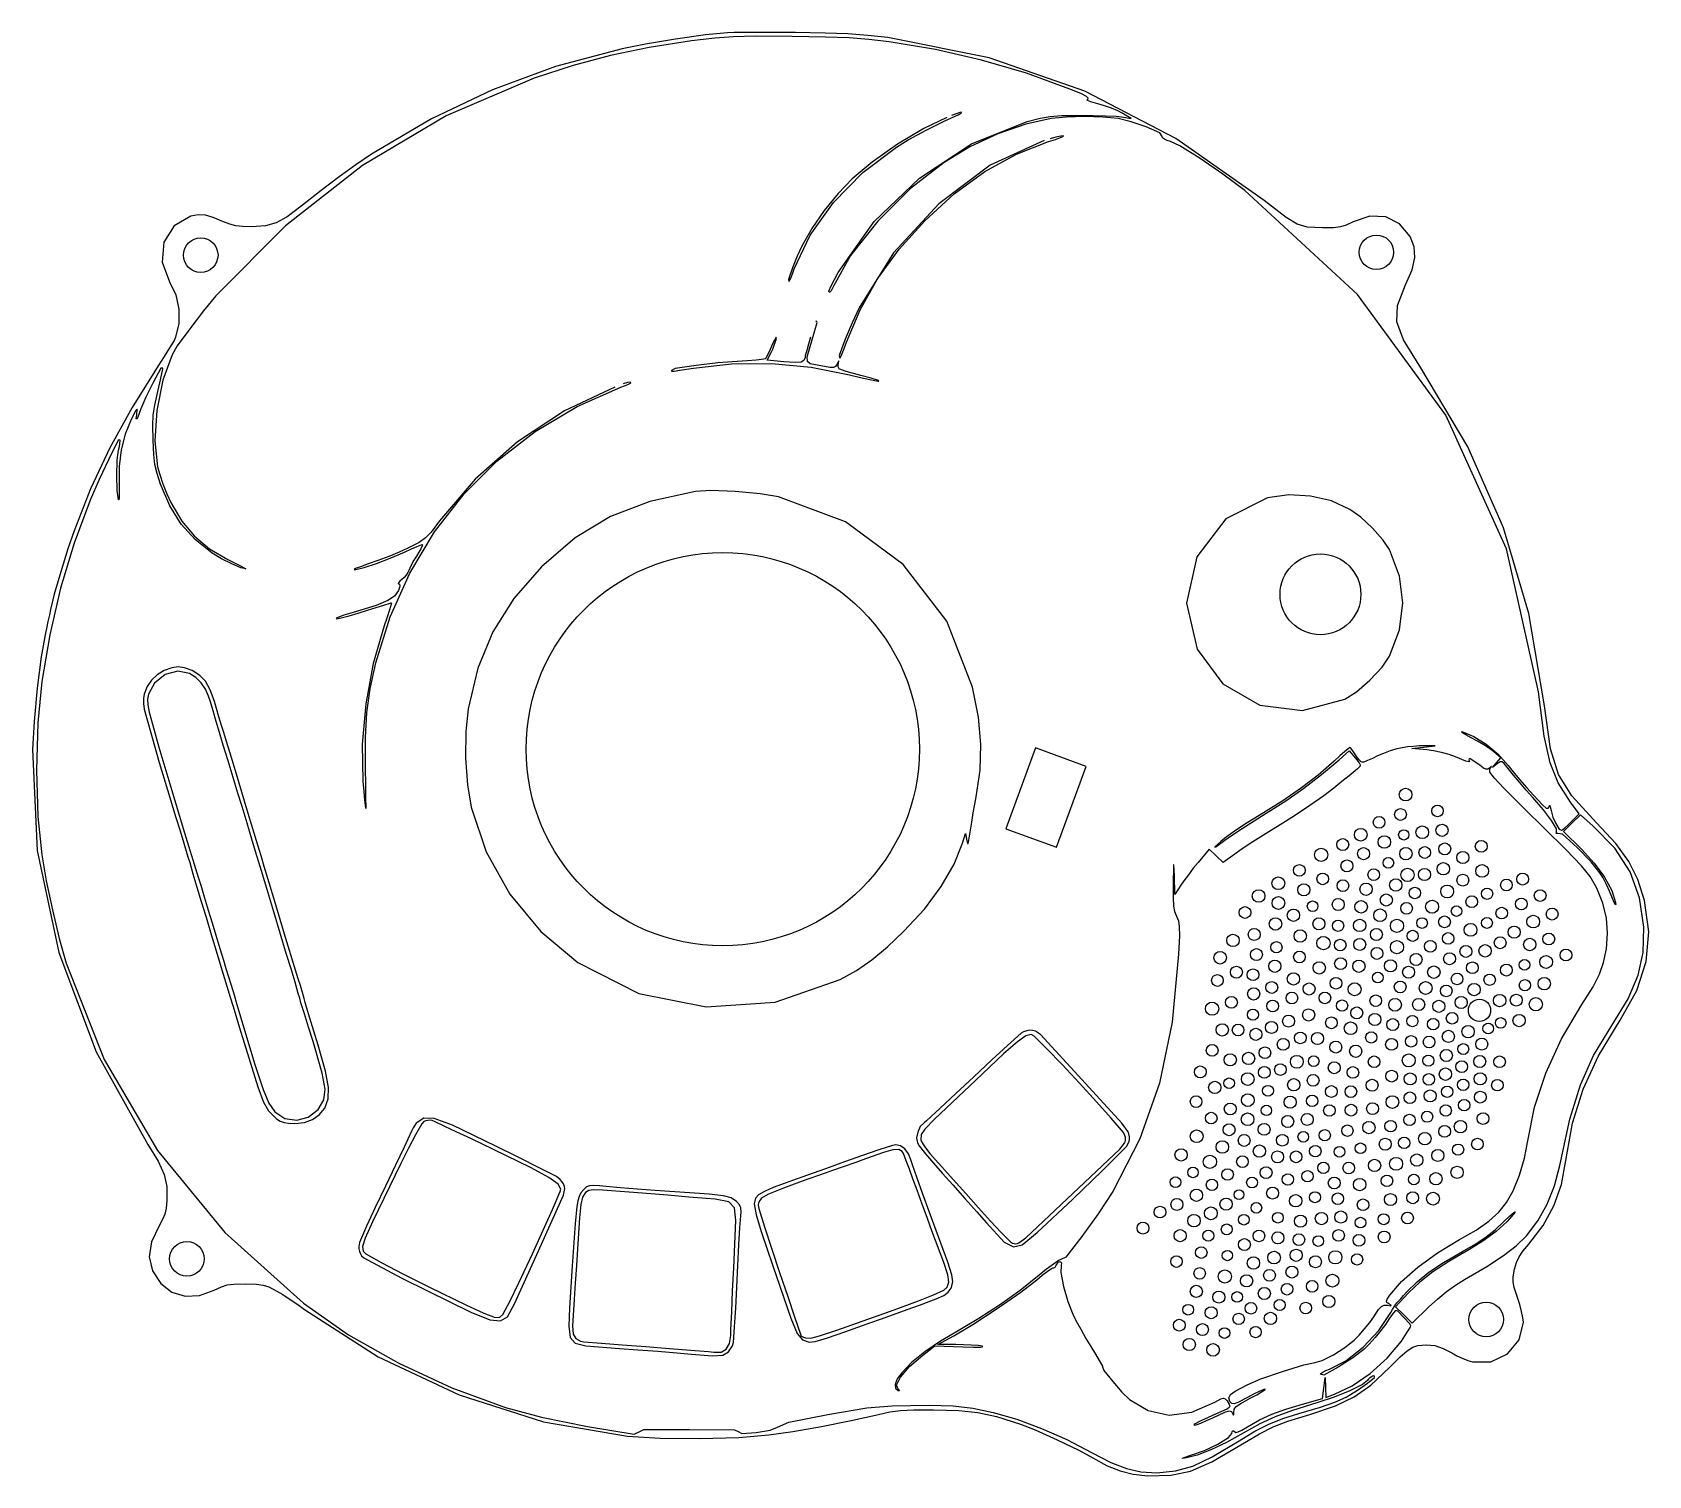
# Model space of a CAD drawing. Header units: metres. Extents: x -64 to 86, y -67 to 67.
import ezdxf

# ---------------------------------------------------------------- set-up
doc = ezdxf.new("R2010")
doc.units = ezdxf.units.M
for name, color, linetype in [('ACCENTS', 4, 'Continuous'), ('CUTOUTS', 3, 'Continuous'), ('SCREWS', 6, 'Continuous'), ('SHELL', 1, 'Continuous'), ('SPEAKER_GRILL', 2, 'Continuous')]:
    doc.layers.add(name, color=color, linetype=linetype)

msp = doc.modelspace()

# ---------------------------------------------------------------- linework, layer by layer
at = {"layer": 'ACCENTS'}
for points in [[(13.57, 65.88), (11.73, 66.02), (9.53, 66.1), (6.45, 66.16), (3.01, 66.18), (1, 66.13), (-0.72, 66), (-2.91, 65.74), (-6.84, 65.13), (-10.42, 64.38), (-13.89, 63.46), (-17.51, 62.28), (-25.68, 58.79), (-33.42, 54.19), (-40.59, 48.58), (-47.03, 42.08), (-48.19, 40.69), (-49.47, 39.02), (-50.62, 37.44), (-51.1, 36.61), (-51.97, 34.25), (-52.52, 31.44), (-52.7, 28.61), (-52.44, 26.2), (-52.25, 25.5), (-51.95, 24.62), (-51.59, 23.7), (-51.21, 22.89), (-50.2, 21.17), (-49.03, 19.77), (-47.63, 18.6), (-45.92, 17.61), (-45.24, 17.27), (-44.7, 16.99), (-44.25, 16.75), (-44.26, 16.73), (-44.72, 16.82), (-45.57, 17.19), (-46.51, 17.67), (-47.39, 18.21), (-48.96, 19.45), (-50.26, 20.89), (-51.32, 22.59), (-52.18, 24.6), (-52.5, 25.6), (-52.69, 26.42), (-52.8, 27.35), (-52.87, 28.68), (-52.9, 30.08), (-52.85, 31.02), (-52.71, 31.93), (-52.43, 33.19), (-52.23, 34.01), (-52.07, 34.71), (-51.95, 35.31), (-51.97, 35.38), (-52.14, 35.36), (-52.87, 34.04), (-53.54, 32.69), (-54, 31.6), (-54.27, 30.83), (-54.37, 30.64), (-54.42, 30.65), (-54.38, 31.03), (-54.33, 31.54), (-54.38, 31.57), (-54.47, 31.45), (-54.89, 30.61), (-55.45, 29.25), (-55.82, 27.8), (-56.01, 26.23), (-56.02, 24.52), (-56, 23.8), (-56, 23.3), (-56.03, 23.14), (-56.07, 23.14), (-56.2, 24.02), (-56.23, 25.42), (-56.19, 26.83), (-56.06, 27.75), (-55.99, 28.09), (-55.94, 28.39), (-55.92, 28.64), (-55.95, 28.71), (-56.1, 28.69), (-56.98, 26.92), (-57.88, 25.02), (-58.69, 23.13), (-60.19, 19.13), (-61.45, 14.94), (-62.46, 10.63), (-63.19, 6.28), (-63.56, 2.46), (-63.68, -1.94), (-63.56, -6.26), (-63.2, -9.8), (-62.78, -12.21), (-62.21, -14.91), (-61.57, -17.57), (-60.93, -19.87), (-57.41, -28.82), (-52.45, -37.24), (-46.21, -44.87), (-38.91, -51.44), (-34.72, -54.35), (-30.07, -57), (-25.15, -59.29), (-20.17, -61.11), (-16.83, -62.01), (-12.56, -62.86), (-8.23, -63.59), (-7.64, -63.32), (-7.31, -63.14), (-3.1, -63.14), (1.1, -63.17), (1.43, -63.35), (1.78, -63.53), (3.11, -63.42), (4.41, -63.21), (5.07, -62.93), (6.12, -62.48), (9.75, -61.76), (13.36, -61.15), (15.72, -60.95), (19.15, -60.89), (21.39, -60.96), (23.2, -61.17), (25.09, -61.56), (27.29, -62.2), (29.59, -63.06), (31.93, -64.09), (34.21, -65.28), (36.03, -66.21), (37.46, -66.78), (38.8, -67.07), (40.28, -67.16), (42.03, -67), (43.63, -66.56), (45.43, -65.7), (47.91, -64.2), (49.39, -63.31), (50.69, -62.65), (51.99, -62.13), (53.46, -61.67), (55.47, -61.09), (56.79, -60.63), (57.84, -60.14), (58.91, -59.5), (59.82, -58.86), (60.48, -58.32), (60.49, -58.21), (60.36, -58.18), (60.18, -58.28), (60.02, -58.4), (59.89, -58.51), (59.82, -58.59), (59.38, -58.99), (58.19, -59.57), (56.73, -60.16), (55.14, -60.68), (52.89, -61.38), (51.26, -61.97), (49.83, -62.63), (48.29, -63.49), (46.74, -64.36), (45.29, -65.05), (44.02, -65.55), (43.04, -65.79), (42.68, -65.84), (42.67, -65.81), (42.83, -65.74), (43.43, -65.55), (44.71, -65.09), (45.94, -64.51), (46.94, -63.91), (47.23, -63.51), (47.29, -63.34), (47.35, -63.27), (47.41, -63.27), (47.48, -63.35), (47.61, -63.42), (47.84, -63.37), (48.18, -63.21), (48.69, -62.91), (49.8, -62.27), (50.95, -61.73), (52.25, -61.25), (53.79, -60.79), (55.66, -60.28), (55.78, -59.3), (55.9, -58.31), (55.93, -59.24), (55.96, -60.17), (56.77, -59.88), (58.42, -59.11), (60.09, -57.96), (61.66, -56.54), (62.98, -54.95), (63.31, -54.47), (63.59, -54.03), (63.82, -53.66), (63.85, -53.54), (63.77, -53.34), (63.21, -52.75), (62.64, -52.18), (62.45, -52.1), (62.39, -52.13), (62.12, -52.48), (61.82, -52.9), (61.49, -53.39), (61.08, -53.96), (60.55, -54.61), (59.99, -55.23), (59.49, -55.72), (58.48, -56.51), (57.12, -57.36), (55.77, -58.11), (55.48, -58.03), (55.49, -57.96), (55.69, -57.83), (55.96, -57.69), (56.31, -57.56), (57.82, -56.78), (59.42, -55.51), (60.88, -53.95), (61.99, -52.3), (62.15, -52.02), (62.31, -51.75), (62.47, -51.52), (62.57, -51.4), (62.68, -51.27), (62.92, -51.01), (63.19, -50.7), (63.49, -50.38), (64.43, -49.44), (65.53, -48.56), (66.9, -47.65), (68.65, -46.62), (69.88, -45.91), (70.84, -45.27), (71.67, -44.62), (72.49, -43.85), (73.03, -43.33), (73.4, -43.01), (73.51, -42.95), (73.54, -42.99), (72.81, -43.84), (71.77, -44.77), (70.55, -45.67), (69.25, -46.46), (67.37, -47.55), (65.89, -48.52), (64.68, -49.47), (63.63, -50.48), (62.44, -51.75), (63.2, -52.51), (63.97, -53.27), (65.54, -51.75), (66.32, -51.04), (67.15, -50.37), (68, -49.76), (68.84, -49.24), (70.92, -48.02), (72.45, -47.01), (73.62, -46.1), (74.59, -45.16), (75.65, -43.79), (76.52, -42.24), (77.2, -40.52), (77.67, -38.65), (78.61, -34.35), (79.59, -31.15), (80.82, -28.43), (82.51, -25.64), (84.02, -23.16), (84.96, -20.99), (85.42, -18.86), (85.49, -16.51), (85.09, -13.8), (84.2, -11.38), (82.78, -9.19), (80.79, -7.14), (79.59, -6.09), (78.81, -6.87), (78.02, -7.65), (79.7, -9.29), (80.88, -10.57), (81.84, -11.87), (82.51, -13.11), (82.86, -14.23), (82.88, -14.43), (82.84, -14.45), (82.73, -14.24), (82.52, -13.71), (82.29, -13.17), (82, -12.55), (81.69, -11.95), (81.41, -11.48), (80.6, -10.45), (79.3, -9.14), (77.93, -7.89), (77.5, -7.82), (77.41, -7.84), (77.35, -7.83), (77.33, -7.79), (77.36, -7.72), (77.37, -7.38), (76.9, -6.61), (76.17, -5.63), (75.15, -4.45), (74.56, -3.79), (73.94, -3.07), (73.39, -2.41), (73.01, -1.94), (72.53, -1.33), (72.33, -1.16), (72.14, -1.16), (71.87, -1.35), (71.44, -1.71), (71.82, -1.26), (72.2, -0.81), (71.53, -0.22), (71.17, 0.05), (70.64, 0.4), (70.05, 0.75), (69.47, 1.06), (68.97, 1.33), (68.64, 1.52), (68.56, 1.6), (68.58, 1.63), (69.7, 1.19), (70.86, 0.47), (71.96, -0.46), (72.9, -1.53), (73.35, -2.09), (73.96, -2.83), (74.62, -3.59), (75.24, -4.27), (76.06, -5.16), (76.42, -5.48), (76.59, -5.49), (76.69, -5.35), (76.71, -5.22), (76.75, -5.22), (76.8, -5.36), (76.87, -5.69), (77.04, -6.3), (77.31, -6.91), (77.61, -7.41), (77.83, -7.53), (77.92, -7.5), (78.15, -7.3), (78.42, -7.05), (78.72, -6.76), (79.47, -5.99), (78.67, -4.93), (77.53, -3.12), (76.78, -1.28), (76.24, 1.2), (75.69, 5.33), (72.74, 18.59), (67.1, 31), (58.92, 42.2), (48.46, 51.87), (46.41, 53.38), (44.3, 54.82), (42.43, 56.01), (41.55, 56.4), (41.25, 56.51), (41, 56.64), (40.82, 56.76), (40.77, 56.87), (40.56, 57.21), (39.3, 57.76), (37.91, 58.25), (36.69, 58.53), (35.26, 58.68), (33.59, 58.73), (31.91, 58.68), (30.48, 58.54), (28.13, 58.02), (25.54, 57.11), (22.93, 55.9), (20.54, 54.47), (17.43, 52.06), (14.4, 49.02), (11.86, 45.83), (10.28, 42.98), (10.16, 42.73), (10.05, 42.54), (9.94, 42.43), (9.88, 42.43), (9.86, 42.53), (10.07, 43.01), (10.36, 43.59), (10.72, 44.24), (14.05, 48.97), (18.25, 53.02), (23.07, 56.18), (28.25, 58.26), (29.45, 58.57), (30.38, 58.73), (31.45, 58.81), (33.18, 58.83), (34.38, 58.82), (35.53, 58.79), (36.51, 58.75), (37.02, 58.69), (37.91, 58.54), (37.08, 59.04), (36.66, 59.26), (36.07, 59.5), (35.42, 59.73), (34.81, 59.91), (34.17, 60.08), (33.84, 60.21), (33.8, 60.28), (33.87, 60.35), (33.92, 60.44), (33.77, 60.59), (33.24, 60.85), (32.2, 61.28), (28.18, 62.74), (24.02, 63.96), (19.76, 64.94), (15.43, 65.66)], [(-2.52, 23.91), (-6.78, 23), (-10.43, 21.6), (-13.7, 19.62), (-16.83, 16.93), (-19.39, 13.99), (-21.34, 10.89), (-22.73, 7.51), (-23.63, 3.74), (-23.85, 1.64), (-23.87, -0.83), (-23.7, -3.3), (-23.35, -5.37), (-21.96, -9.53), (-19.77, -13.45), (-16.89, -16.93), (-13.45, -19.81), (-7.79, -22.67), (-1.54, -23.93), (4.85, -23.49), (10.89, -21.38), (12.4, -20.53), (13.84, -19.54), (15.28, -18.35), (16.82, -16.9), (18.71, -14.84), (20.28, -12.74), (21.48, -10.67), (22.26, -8.71), (22.53, -7.82), (22.64, -8.51), (22.7, -8.76), (22.77, -8.76), (22.85, -8.45), (22.99, -7.53), (23.11, -6.78), (23.25, -5.92), (23.4, -5.09), (23.53, -4.42), (23.88, -1.96), (23.95, 0.45), (23.72, 2.96), (23.19, 5.75), (20.8, 11.88), (16.75, 17.15), (11.4, 21.11), (5.17, 23.44), (3.47, 23.71), (1.16, 23.91), (-1.11, 24)], [(50.56, 23.32), (46.7, 21.37), (44.01, 17.87), (43.05, 13.55), (44.02, 9.28), (46.42, 6.08), (49.83, 4.08), (53.79, 3.58), (57.73, 4.64), (58.8, 5.31), (60.05, 6.41), (61.19, 7.62), (61.87, 8.64), (62.8, 11.09), (63.11, 13.58), (62.79, 16.07), (61.87, 18.53), (61.27, 19.44), (60.31, 20.52), (59.22, 21.53), (58.21, 22.25), (56.5, 23.04), (54.55, 23.5), (52.52, 23.6)], [(-51.84, 7.29), (-52.49, 6.91), (-53.02, 6.42), (-53.42, 5.82), (-53.69, 5.12), (-53.77, 4.69), (-53.77, 4.25), (-53.68, 3.71), (-53.49, 2.93), (-52.96, 1.08), (-52.29, -1.23), (-51.53, -3.77), (-50.74, -6.34), (-50.36, -7.57), (-50.01, -8.71), (-49.72, -9.67), (-49.6, -10.09), (-49.47, -10.53), (-49.17, -11.56), (-48.8, -12.8), (-48.39, -14.13), (-47.95, -15.59), (-47.47, -17.2), (-47.01, -18.71), (-46.67, -19.85), (-46.36, -20.88), (-46.03, -21.99), (-45.71, -23.03), (-45.47, -23.8), (-45.25, -24.51), (-44.99, -25.35), (-44.74, -26.18), (-44.53, -26.86), (-43.15, -31.33), (-42.63, -32.77), (-42.14, -33.58), (-41.4, -34.3), (-41.06, -34.52), (-40.71, -34.65), (-40.29, -34.72), (-39.72, -34.74), (-38.82, -34.66), (-38.06, -34.39), (-37.44, -33.95), (-36.93, -33.32), (-36.62, -32.45), (-36.59, -31.39), (-36.87, -29.89), (-37.55, -27.49), (-37.95, -26.18), (-38.32, -24.96), (-38.62, -23.94), (-38.75, -23.5), (-38.85, -23.14), (-39.01, -22.58), (-39.2, -21.95), (-39.39, -21.33), (-39.65, -20.51), (-40.08, -19.1), (-40.57, -17.47), (-41.07, -15.81), (-41.57, -14.13), (-42.09, -12.41), (-42.55, -10.88), (-42.85, -9.89), (-43.15, -8.91), (-43.61, -7.38), (-44.12, -5.66), (-44.63, -3.98), (-45.13, -2.32), (-45.62, -0.69), (-46.05, 0.72), (-46.3, 1.55), (-46.51, 2.21), (-46.75, 3), (-46.98, 3.78), (-47.17, 4.42), (-47.56, 5.52), (-47.99, 6.3), (-48.53, 6.85), (-49.25, 7.29), (-49.95, 7.55), (-50.54, 7.63), (-51.14, 7.55)], [(63.06, 0.14), (62.56, 0.03), (61.94, -0.16), (61.31, -0.39), (60.77, -0.63), (60.29, -0.85), (59.85, -1.04), (59.48, -1.19), (59.35, -1.22), (59.25, -1.18), (59.08, -1.01), (58.9, -0.79), (58.72, -0.53), (58.55, -0.26), (58.39, -0.04), (58.26, 0.14), (58.21, 0.16), (58.16, 0.14), (57.74, -0.21), (57.27, -0.63), (56.73, -1.12), (55.25, -2.4), (53.72, -3.58), (51.97, -4.79), (49.77, -6.16), (48.67, -6.85), (47.6, -7.55), (46.71, -8.18), (46.22, -8.57), (45.67, -9.08), (45.68, -9.1), (45.77, -9.05), (46.59, -8.45), (47.22, -8.01), (48.21, -7.36), (49.33, -6.64), (50.44, -5.95), (52.25, -4.79), (53.94, -3.61), (55.56, -2.36), (57.2, -0.98), (58.14, -0.16), (58.71, -0.83), (59.06, -1.27), (59.15, -1.46), (59.12, -1.61), (58.92, -1.81), (58.69, -2), (58.13, -2.46), (57.45, -3.01), (56.72, -3.62), (55.79, -4.33), (54.49, -5.24), (53.06, -6.19), (51.72, -7.03), (50.43, -7.82), (49.18, -8.61), (48.11, -9.31), (47.51, -9.73), (46.45, -10.53), (45.8, -9.9), (45.15, -9.27), (44.11, -10.52), (43.67, -11.06), (43.21, -11.65), (42.8, -12.21), (42.52, -12.63), (41.97, -13.5), (41.91, -11.74), (41.86, -10.73), (41.84, -10.73), (41.82, -10.96), (41.8, -12.46), (41.79, -13.79), (41.83, -14.56), (41.93, -15.08), (42.1, -15.49), (42.28, -15.92), (42.37, -16.46), (42.38, -17.32), (42.31, -19.04), (41.71, -25.35), (40.52, -31), (38.7, -36.16), (36.19, -41.05), (34.85, -43.14), (33.32, -45.25), (31.85, -47.14), (31.37, -47.37), (31.21, -47.42), (30.68, -47.8), (30.06, -48.27), (29.37, -48.82), (27.59, -50.24), (25.69, -51.6), (23.76, -52.86), (21.84, -53.99), (20.2, -54.96), (18.75, -55.95), (17.53, -56.94), (16.61, -57.88), (16.19, -58.45), (15.99, -58.96), (16.03, -59.32), (16.27, -59.52), (16.36, -59.53), (16.39, -59.52), (16.39, -59.5), (16.32, -59.47), (16.13, -59.04), (16.49, -58.29), (17.34, -57.31), (18.57, -56.25), (19.68, -55.4), (22.29, -55.49), (23.27, -55.52), (23.92, -55.51), (24.11, -55.48), (24.11, -55.43), (23.69, -55.37), (23.06, -55.32), (22.34, -55.28), (21.64, -55.27), (19.96, -55.25), (21.44, -54.45), (23.2, -53.42), (25.48, -51.93), (27.67, -50.4), (29.14, -49.26), (29.64, -48.84), (30.11, -48.48), (30.5, -48.2), (30.64, -48.16), (30.74, -48.14), (30.84, -48.07), (30.92, -47.97), (30.98, -47.86), (31.13, -47.63), (31.31, -47.57), (31.43, -47.69), (31.41, -47.94), (31.37, -48.58), (31.63, -49.88), (32.02, -51.28), (32.48, -52.44), (32.78, -53.04), (33.22, -53.85), (33.7, -54.69), (34.16, -55.46), (34.58, -56.15), (34.93, -56.74), (35.23, -57.26), (35.25, -57.33), (35.36, -57.67), (36.19, -58.69), (37.05, -59.68), (37.75, -60.36), (39.48, -61.4), (41.44, -61.81), (43.53, -61.54), (45.68, -60.62), (46.23, -60.31), (46.46, -60.24), (46.63, -60.29), (46.81, -60.49), (47.01, -60.79), (47.07, -60.98), (47.01, -61.12), (46.84, -61.24), (45.39, -61.87), (44.38, -62.34), (43.72, -62.68), (43.74, -62.75), (43.92, -62.72), (44.37, -62.55), (44.9, -62.32), (45.48, -62.06), (46.58, -61.54), (46.99, -61.42), (47.2, -61.48), (47.35, -61.72), (47.39, -61.82), (47.41, -61.82), (47.43, -61.75), (47.42, -61.57), (47.47, -61.27), (47.66, -61.02), (48.07, -60.73), (48.96, -60.24), (49.55, -59.92), (50.01, -59.66), (50.35, -59.45), (50.34, -59.41), (50.21, -59.44), (49.78, -59.63), (49.27, -59.88), (48.71, -60.17), (47.8, -60.64), (47.45, -60.77), (47.24, -60.73), (47.07, -60.56), (46.98, -60.2), (47.11, -59.9), (47.54, -59.59), (48.66, -59), (49.94, -58.45), (51.94, -57.76), (53.94, -57.14), (54.99, -56.94), (55.64, -56.76), (56.68, -56.21), (57.74, -55.53), (58.6, -54.85), (59.06, -54.39), (59.57, -53.81), (60.06, -53.21), (60.42, -52.69), (60.87, -52.02), (61.14, -51.72), (61.38, -51.6), (61.68, -51.61), (61.97, -51.67), (62.02, -51.65), (62.02, -51.62), (61.82, -51.5), (61.63, -51.36), (61.59, -51.23), (61.65, -51.06), (61.91, -50.68), (63, -49.4), (64.5, -48.07), (66.32, -46.76), (68.38, -45.53), (69.91, -44.64), (71.09, -43.81), (72.01, -42.98), (72.74, -42.09), (73.36, -41), (73.94, -39.55), (74.41, -37.95), (74.71, -36.37), (75.34, -33.23), (76.38, -30.07), (77.85, -26.9), (79.74, -23.71), (80.77, -22.06), (81.38, -20.88), (81.75, -19.81), (82.01, -18.52), (82.11, -17.09), (82, -15.68), (81.67, -14.29), (81.11, -12.89), (80.49, -11.83), (79.69, -10.82), (78.24, -9.31), (74.35, -5.47), (72.48, -3.62), (71.61, -2.69), (71.18, -2.12), (71.19, -1.83), (71.32, -1.64), (71.33, -1.62), (71.31, -1.61), (71.16, -1.75), (70.99, -1.84), (70.82, -1.84), (70.6, -1.75), (70.28, -1.53), (69.7, -1.11), (69.37, -0.91), (69.27, -0.91), (69.25, -0.99), (69.29, -1.13), (69.23, -1.18), (68.96, -1.1), (67.99, -0.71), (67.41, -0.5), (66.7, -0.31), (65.97, -0.16), (65.35, -0.07), (63.95, 0.06), (65.03, 0.18), (66.12, 0.3), (65.13, 0.31), (64.67, 0.3), (64.11, 0.26), (63.55, 0.21)], [(27.91, -26.23), (27.69, -26.37), (26.42, -27.51), (24.96, -28.85), (23.3, -30.41), (21.63, -31.97), (20.18, -33.33), (18.92, -34.49), (18.68, -34.69), (18.33, -35.04), (18.09, -35.54), (17.99, -36.08), (18.06, -36.53), (18.23, -36.83), (18.82, -37.57), (19.56, -38.44), (20.39, -39.38), (21.35, -40.45), (22.47, -41.7), (23.57, -42.95), (24.47, -43.97), (26.12, -45.75), (26.97, -46.21), (27.8, -46.02), (29.19, -44.87), (32.49, -41.78), (35.21, -39.14), (37.47, -36.88), (37.73, -36.42), (37.76, -36.21), (37.74, -35.97), (37.69, -35.72), (37.61, -35.51), (37.04, -34.72), (33.33, -30.67), (29.49, -26.5), (29.02, -26.19), (28.75, -26.11), (28.49, -26.09), (28.22, -26.13)], [(-28.44, -34.73), (-28.6, -34.95), (-28.73, -35.16), (-28.83, -35.33), (-28.85, -35.4), (-28.87, -35.47), (-29.57, -36.95), (-30.37, -38.61), (-31.31, -40.56), (-32.26, -42.54), (-33.06, -44.29), (-33.7, -45.79), (-33.78, -46.16), (-33.76, -46.39), (-33.71, -46.64), (-33.63, -46.86), (-33.53, -47.03), (-33.3, -47.23), (-31.65, -48.11), (-29.72, -49.12), (-27.47, -50.25), (-23.38, -52.25), (-21.62, -52.96), (-20.63, -53.08), (-19.99, -52.7), (-19.32, -51.5), (-17.09, -46.58), (-14.78, -41.39), (-14.65, -40.79), (-14.68, -40.59), (-14.78, -40.35), (-14.92, -40.12), (-15.09, -39.93), (-15.44, -39.68), (-17.03, -38.85), (-18.91, -37.89), (-21.05, -36.84), (-25.09, -34.91), (-26.77, -34.28), (-27.74, -34.26)], [(11.29, -38.31), (9.54, -38.95), (7.88, -39.54), (6.48, -40.04), (5.79, -40.28), (4.69, -40.69), (3.89, -41.05), (3.32, -41.38), (3.03, -41.69), (2.92, -42.21), (3.11, -43.22), (3.6, -44.86), (4.64, -47.96), (6.33, -52.81), (6.91, -54.23), (7.39, -54.84), (8.03, -55.06), (8.58, -54.98), (9.71, -54.64), (11.33, -54.1), (13.75, -53.23), (14.65, -52.9), (15.85, -52.47), (17.11, -52.01), (18.26, -51.6), (19.81, -51.03), (20.51, -50.71), (20.92, -50.41), (21.19, -50.02), (21.34, -49.44), (21.26, -48.79), (20.88, -47.63), (19.17, -42.93), (18.58, -41.3), (18.05, -39.81), (17.61, -38.57), (17.47, -38.13), (17.23, -37.57), (16.89, -37.11), (16.49, -36.82), (16.07, -36.73), (15.76, -36.78), (14.48, -37.2), (12.98, -37.71)], [(-12.93, -40.9), (-13.16, -41.18), (-13.33, -41.52), (-13.45, -41.93), (-13.54, -42.45), (-13.69, -44.07), (-13.96, -47.97), (-14.21, -51.87), (-14.28, -53.57), (-14.16, -54.62), (-13.71, -55.14), (-12.7, -55.4), (-9.59, -55.64), (-7.89, -55.75), (-6.02, -55.89), (-4.25, -56.03), (-2.91, -56.15), (-0.95, -56.3), (0, -56.24), (0.55, -55.95), (0.91, -55.39), (0.99, -55.07), (1.09, -53.61), (1.2, -51.89), (1.3, -49.93), (1.4, -47.92), (1.5, -46.02), (1.59, -44.42), (1.65, -43.68), (1.7, -42.96), (1.67, -42.58), (1.54, -42.29), (1.28, -41.98), (0.78, -41.65), (0.08, -41.46), (-1.27, -41.32), (-6.27, -40.96), (-7.93, -40.83), (-9.49, -40.71), (-10.81, -40.6), (-11.43, -40.54), (-12.02, -40.49), (-12.36, -40.52), (-12.63, -40.64)]]:
    msp.add_lwpolyline(points, close=True, dxfattribs=at)
for points in [[(20.79, 58.65), (18.67, 57.63), (16.22, 56.16), (13.86, 54.5), (12, 52.94), (10.7, 51.59), (9.42, 50.01), (8.27, 48.34), (7.34, 46.7), (6.9, 45.77), (6.47, 44.67), (6.09, 43.6), (6.13, 43.42), (6.17, 43.43), (6.31, 43.73), (6.47, 44.12), (6.64, 44.59), (8.12, 47.71), (10.28, 50.75), (13, 53.53), (16.12, 55.89), (17.21, 56.55), (18.89, 57.45), (20.6, 58.33), (21.84, 58.9), (22.01, 58.98), (22.13, 59.05), (22.15, 59.09), (22.13, 59.12), (22.01, 59.1), (21.66, 58.98), (21.24, 58.83)], [(29.82, 56.5), (24.83, 54.2), (20.04, 50.61), (15.86, 46.09), (12.65, 40.98), (12, 39.59), (11.37, 38.05), (10.81, 36.55), (10.86, 36.32), (10.91, 36.32), (11.07, 36.72), (11.27, 37.2), (11.48, 37.78), (12.75, 40.78), (14.37, 43.65), (16.37, 46.4), (18.74, 49.05), (21.47, 51.54), (24.31, 53.61), (27.25, 55.24), (30.22, 56.4), (30.88, 56.61), (31.36, 56.78), (31.61, 56.9), (31.6, 56.95), (31.37, 56.92), (30.92, 56.82), (30.38, 56.67)], [(8.15, 38.24), (7.95, 37.6), (7.79, 37.02), (7.66, 36.54), (7.64, 36.36), (7.53, 36.09), (7.27, 35.94), (6.73, 35.9), (5.68, 35.97), (4.12, 36.11), (4.49, 36.82), (4.64, 37.14), (4.78, 37.5), (4.9, 37.85), (4.98, 38.13), (4.96, 38.21), (4.92, 38.21), (4.79, 37.97), (4.6, 37.56), (4.4, 37.1), (4.21, 36.7), (4.03, 36.36), (3.95, 36.25), (3.82, 36.19), (3.11, 36.12), (2.28, 36.05), (1.33, 35.99), (-0.45, 35.86), (-2.47, 35.63), (-4.4, 35.35), (-4.76, 35.16), (-4.74, 35.1), (-4.52, 35.1), (-3.99, 35.17), (-2.72, 35.38), (0.82, 35.77), (4.52, 35.79), (8.22, 35.46), (11.77, 34.76), (12.79, 34.51), (13.66, 34.31), (14.42, 34.15), (14.49, 34.16), (14.47, 34.22), (13.77, 34.44), (12.82, 34.7), (11.45, 35.06), (11.01, 35.2), (10.8, 35.32), (10.71, 35.48), (10.72, 35.72), (10.78, 36.02), (10.77, 36.04), (10.75, 36.03), (10.62, 35.75), (10.47, 35.53), (10.27, 35.43), (9.93, 35.44), (9.09, 35.57), (8.1, 35.77), (7.86, 36), (7.85, 36.42), (8.33, 38.12), (8.76, 39.6), (8.71, 39.73), (8.61, 39.7)], [(-10.01, 33.61), (-14.67, 31.42), (-19.06, 28.52), (-22.99, 25.06), (-26.28, 21.2), (-27.07, 20.14), (-27.59, 19.61), (-28.18, 19.2), (-29.22, 18.66), (-30.02, 18.3), (-31, 17.89), (-32.01, 17.5), (-32.89, 17.19), (-33.61, 16.94), (-34.08, 16.76), (-34.19, 16.69), (-34.17, 16.65), (-33.27, 16.86), (-32.14, 17.23), (-30.87, 17.72), (-29.54, 18.3), (-28.89, 18.59), (-28.35, 18.81), (-27.9, 18.99), (-27.86, 18.96), (-27.88, 18.88), (-28.03, 18.61), (-28.21, 18.29), (-28.43, 17.93), (-28.66, 17.54), (-28.87, 17.15), (-29.04, 16.8), (-29.13, 16.58), (-29.22, 16.39), (-29.38, 16.16), (-29.57, 15.93), (-29.78, 15.75), (-29.96, 15.6), (-30.07, 15.47), (-30.11, 15.39), (-30.08, 15.35), (-30, 15.31), (-29.98, 15.2), (-30.01, 15.01), (-30.1, 14.73), (-30.45, 14.21), (-31.07, 13.79), (-32.17, 13.35), (-34.29, 12.69), (-35.15, 12.43), (-35.72, 12.23), (-35.87, 12.15), (-35.85, 12.11), (-35.42, 12.2), (-34.68, 12.39), (-33.83, 12.64), (-32.97, 12.9), (-32.16, 13.16), (-31.46, 13.38), (-30.86, 13.56), (-30.77, 13.58), (-30.74, 13.54), (-30.92, 12.95), (-31.14, 12.26), (-31.42, 11.44), (-32.43, 7.96), (-33.13, 4.22), (-33.46, 0.48), (-33.39, -2.97), (-33.31, -3.92), (-33.23, -4.72), (-33.15, -5.43), (-33.12, -5.49), (-33.1, -5.48), (-33.11, -4.44), (-33.12, -3.24), (-33.15, -1.82), (-33.16, 1.09), (-33.03, 3.41), (-32.72, 5.59), (-32.19, 8.03), (-30.87, 12.28), (-29.05, 16.34), (-26.75, 20.17), (-24.01, 23.71), (-20.97, 26.74), (-17.41, 29.48), (-13.51, 31.81), (-9.47, 33.6), (-9.11, 33.74), (-8.81, 33.86), (-8.56, 33.98), (-8.54, 34.02), (-8.6, 34.08), (-8.83, 34.04), (-9.24, 33.9)]]:
    msp.add_lwpolyline(points, dxfattribs=at)
at = {"layer": 'CUTOUTS'}
for points in [[(-50.56, 7.25), (-51.74, 6.92), (-52.74, 6.14), (-53.3, 5.1), (-53.37, 4.64), (-53.35, 4.13), (-53.22, 3.43), (-52.93, 2.33), (-52.33, 0.2), (-51.31, -3.23), (-50.06, -7.35), (-48.67, -11.87), (-48.44, -12.62), (-48.11, -13.72), (-47.74, -14.94), (-47.39, -16.11), (-47.04, -17.27), (-46.68, -18.49), (-46.34, -19.59), (-46.11, -20.35), (-45.89, -21.04), (-45.62, -21.91), (-45.35, -22.81), (-45.11, -23.6), (-43.41, -29.27), (-42.66, -31.59), (-42.12, -32.87), (-41.57, -33.65), (-40.63, -34.27), (-39.54, -34.45), (-38.46, -34.16), (-37.54, -33.45), (-37.02, -32.56), (-36.89, -31.56), (-37.16, -30.07), (-38.02, -27.15), (-38.44, -25.82), (-38.82, -24.58), (-39.14, -23.54), (-39.26, -23.11), (-39.39, -22.67), (-39.69, -21.64), (-40.06, -20.4), (-40.47, -19.07), (-41.66, -15.1), (-42.32, -12.93), (-42.81, -11.29), (-43.35, -9.5), (-43.69, -8.34), (-44.14, -6.86), (-44.61, -5.33), (-45.02, -3.98), (-45.44, -2.63), (-45.9, -1.09), (-46.35, 0.38), (-46.7, 1.55), (-47, 2.56), (-47.29, 3.55), (-47.55, 4.41), (-47.71, 4.92), (-47.99, 5.56), (-48.4, 6.16), (-48.91, 6.66), (-49.5, 7.04)], [(29.02, 0.11), (26.28, -7.4), (30.98, -9.11), (33.72, -1.6)], [(31.5, -29.27), (30.09, -27.83), (28.89, -26.63), (28.62, -26.5), (28.13, -26.61), (27.34, -27.18), (26.07, -28.29), (23.48, -30.72), (19.65, -34.36), (18.76, -35.27), (18.42, -35.78), (18.38, -36.25), (18.5, -36.53), (18.82, -37), (19.23, -37.54), (19.7, -38.08), (20.34, -38.78), (21.38, -39.93), (22.56, -41.25), (23.74, -42.57), (24.86, -43.8), (25.84, -44.85), (26.7, -45.74), (26.89, -45.87), (27.03, -45.9), (27.19, -45.91), (27.35, -45.88), (27.47, -45.83), (28.14, -45.35), (32.48, -41.26), (36.86, -37.13), (37.29, -36.58), (37.34, -36.44), (37.37, -36.25), (37.37, -36.05), (37.33, -35.86), (37.18, -35.58), (36.05, -34.26), (34.7, -32.73), (33.12, -31)], [(-23.33, -36.18), (-25.13, -35.32), (-26.69, -34.59), (-26.98, -34.48), (-27.15, -34.45), (-27.36, -34.46), (-27.56, -34.5), (-27.73, -34.57), (-27.93, -34.78), (-28.51, -35.8), (-29.16, -37.04), (-29.87, -38.46), (-32.49, -43.89), (-33.17, -45.38), (-33.43, -46.15), (-33.38, -46.6), (-33.12, -46.86), (-31.63, -47.68), (-29.7, -48.69), (-27.14, -49.97), (-23.84, -51.58), (-22.16, -52.35), (-21.12, -52.76), (-20.7, -52.74), (-20.4, -52.47), (-19.76, -51.27), (-18.91, -49.53), (-17.66, -46.85), (-16.65, -44.64), (-15.81, -42.74), (-15.09, -41.07), (-15.04, -40.84), (-15.27, -40.37), (-16.15, -39.76), (-17.78, -38.87), (-21.26, -37.17)], [(16.33, -37.17), (15.8, -37.19), (14.92, -37.43), (13.26, -38.02), (12.25, -38.39), (11.18, -38.77), (10.2, -39.12), (9.51, -39.37), (7.38, -40.11), (5.63, -40.76), (4.26, -41.3), (3.74, -41.57), (3.57, -41.71), (3.43, -41.9), (3.33, -42.11), (3.3, -42.31), (3.35, -42.65), (3.88, -44.34), (4.52, -46.32), (5.27, -48.57), (6.03, -50.8), (6.66, -52.68), (7.24, -54.38), (7.24, -54.42), (7.26, -54.45), (7.37, -54.51), (7.51, -54.58), (7.68, -54.64), (8.16, -54.68), (8.99, -54.47), (10.58, -53.94), (15.91, -52.04), (18.16, -51.22), (19.57, -50.65), (20.51, -50.23), (20.83, -49.94), (20.97, -49.47), (20.88, -48.81), (20.51, -47.65), (19.41, -44.7), (18.99, -43.56), (18.5, -42.23), (18.03, -40.93), (17.65, -39.87), (17.34, -38.99), (17.03, -38.2), (16.77, -37.54), (16.66, -37.36)], [(-11.14, -40.93), (-12, -40.89), (-12.42, -40.96), (-12.75, -41.16), (-13, -41.57), (-13.16, -42.27), (-13.28, -43.5), (-13.47, -46.38), (-13.57, -47.93), (-13.68, -49.56), (-13.78, -51.05), (-13.86, -52.09), (-13.95, -53.54), (-13.88, -54.3), (-13.64, -54.72), (-13.21, -54.95), (-12.89, -55), (-11.25, -55.13), (-9.34, -55.29), (-7.15, -55.46), (-4.95, -55.62), (-2.97, -55.78), (-1.31, -55.92), (-0.82, -55.98), (-0.16, -55.96), (0.33, -55.69), (0.63, -55.17), (0.74, -54.42), (0.75, -53.86), (0.83, -52.23), (0.92, -50.29), (1.02, -48.16), (1.22, -43.76), (1.09, -42.58), (0.57, -42.02), (-0.69, -41.76), (-1.53, -41.7), (-3.16, -41.57), (-5.08, -41.41), (-7.08, -41.25)]]:
    msp.add_lwpolyline(points, close=True, dxfattribs=at)
for centre, radius in [((0, 0), 18.25), ((55.47, 14.37), 3.75)]:
    msp.add_circle(centre, radius, dxfattribs=at)
at = {"layer": 'SCREWS'}
for centre in [(-48.44, 45.86), (60.66, 46.13), (-49.73, -47.31), (70.85, -52.94)]:
    msp.add_circle(centre, 1.6, dxfattribs=at)
at = {"layer": 'SHELL'}
msp.add_lwpolyline([(0.44, 66.51), (-1.6, 66.3), (-4.38, 65.9), (-7.17, 65.45), (-9.32, 65.02), (-15.52, 63.36), (-21.38, 61.21), (-27.04, 58.51), (-32.6, 55.22), (-34.05, 54.24), (-35.61, 53.12), (-37.27, 51.86), (-39, 50.49), (-40.42, 49.41), (-41.43, 48.85), (-42.43, 48.58), (-43.74, 48.49), (-44.58, 48.51), (-45.2, 48.58), (-45.75, 48.73), (-46.33, 48.96), (-47.28, 49.36), (-48.01, 49.56), (-48.67, 49.59), (-49.36, 49.47), (-50.92, 48.59), (-51.88, 47.07), (-52.03, 45.2), (-51.34, 43.37), (-50.76, 42.18), (-50.47, 40.86), (-50.47, 39.52), (-50.78, 38.24), (-50.92, 37.95), (-51.33, 37.27), (-51.83, 36.45), (-52.4, 35.58), (-54.8, 31.73), (-56.87, 27.97), (-58.66, 24.18), (-60.2, 20.28), (-60.78, 18.59), (-61.43, 16.46), (-62.03, 14.4), (-62.37, 12.98), (-62.48, 12.48), (-62.62, 11.84), (-62.76, 11.19), (-62.88, 10.62), (-63.25, 8.58), (-63.62, 5.66), (-63.91, 2.58), (-64.07, -0.03), (-63.63, -9.4), (-61.62, -18.88), (-58.16, -28.1), (-53.35, -36.69), (-52.39, -38.25), (-51.85, -39.47), (-51.6, -40.6), (-51.58, -41.88), (-51.66, -42.61), (-51.78, -43.16), (-51.98, -43.67), (-52.3, -44.24), (-53.01, -45.73), (-53.22, -47.13), (-52.93, -48.43), (-52.15, -49.6), (-51.11, -50.4), (-49.88, -50.79), (-48.55, -50.72), (-47.19, -50.22), (-46.53, -49.9), (-45.99, -49.73), (-45.37, -49.66), (-44.33, -49.64), (-43.26, -49.66), (-42.65, -49.74), (-42.11, -49.92), (-41.37, -50.3), (-40.82, -50.63), (-40.13, -51.08), (-39.42, -51.56), (-38.81, -52), (-31.98, -56.41), (-24.47, -59.94), (-16.63, -62.44), (-8.83, -63.77), (-5.82, -63.95), (-2.14, -63.99), (1.48, -63.9), (4.28, -63.66), (6.51, -63.34), (9.17, -62.87), (11.93, -62.32), (14.44, -61.75), (15.51, -61.52), (16.51, -61.39), (17.73, -61.33), (19.57, -61.32), (21.91, -61.38), (23.67, -61.57), (25.41, -61.96), (27.64, -62.66), (28.99, -63.18), (31.03, -64.11), (33.06, -65.08), (34.35, -65.79), (35.68, -66.51), (36.87, -66.99), (38.08, -67.29), (39.45, -67.44), (41.58, -67.39), (43.41, -67.01), (45.39, -66.15), (48.09, -64.57), (49.8, -63.55), (51.07, -62.91), (52.43, -62.38), (54.49, -61.75), (56.87, -60.95), (58.6, -60.12), (60.14, -59.03), (61.87, -57.41), (62.88, -56.41), (63.53, -55.84), (64.03, -55.51), (64.5, -55.35), (65.3, -55.28), (66.07, -55.36), (66.85, -55.62), (67.66, -56.05), (68.11, -56.3), (68.63, -56.54), (69.16, -56.75), (69.59, -56.88), (71.28, -56.88), (72.82, -56.14), (73.9, -54.82), (74.3, -53.19), (74.26, -52.79), (74.14, -52.2), (73.97, -51.54), (73.77, -50.91), (73.46, -49.98), (73.35, -49.46), (73.36, -48.98), (73.49, -48.28), (73.67, -47.65), (73.9, -47.13), (74.26, -46.61), (74.81, -45.95), (76.14, -44.22), (77.14, -42.4), (77.83, -40.41), (78.25, -38.19), (78.86, -34.72), (79.84, -31.56), (81.28, -28.47), (83.29, -25.16), (84.82, -22.41), (85.7, -19.7), (85.93, -16.94), (85.54, -14.06), (84.92, -12.09), (84.09, -10.42), (82.89, -8.77), (81.1, -6.85), (78.8, -4.33), (77.56, -2.34), (76.83, 0.03), (76.26, 4.01), (74.81, 12.59), (72.47, 20.54), (69.15, 28.08), (64.79, 35.4), (63.17, 38), (62.55, 39.68), (62.62, 41.19), (63.35, 43.09), (63.98, 44.51), (64.24, 45.64), (64.17, 46.62), (63.79, 47.59), (62.81, 48.76), (61.54, 49.41), (60.06, 49.48), (58.52, 48.96), (57.86, 48.65), (57.32, 48.49), (56.69, 48.41), (55.66, 48.39), (54.25, 48.47), (53.31, 48.74), (52.28, 49.36), (50.24, 50.94), (42.04, 56.69), (33.59, 61.08), (24.73, 64.18), (15.31, 66.06), (13.47, 66.26), (11.62, 66.4), (9.5, 66.48), (6.75, 66.53), (4.64, 66.54), (2.7, 66.54), (1.07, 66.53)], close=True, dxfattribs=at)
at = {"layer": 'SPEAKER_GRILL'}
for centre, radius in [((63.37, -4.22), 0.59), ((62.9, -6.06), 0.55), ((66.33, -5.73), 0.54), ((59.21, -7.94), 0.585), ((60.91, -6.79), 0.54), ((63.2, -7.96), 0.475), ((64.92, -7.71), 0.585), ((66.75, -7.53), 0.565), ((57.54, -8.86), 0.555), ((61.4, -8.62), 0.58), ((67, -9.26), 0.555), ((70.39, -9.02), 0.55), ((55.53, -9.81), 0.615), ((57.93, -10.83), 0.555), ((59.47, -9.7), 0.56), ((61.77, -10.55), 0.495), ((63.4, -9.7), 0.575), ((65.15, -9.59), 0.545), ((68.68, -10.05), 0.56), ((51.56, -12.45), 0.59), ((53.51, -11.25), 0.54), ((55.68, -12.04), 0.54), ((60.41, -11.65), 0.54), ((63.55, -11.67), 0.615), ((65.13, -11.63), 0.56), ((66.87, -11.1), 0.575), ((68.68, -12.16), 0.55), ((70.47, -11.3), 0.595), ((74.23, -12.06), 0.55), ((49.73, -13.63), 0.585), ((53.93, -13.05), 0.565), ((57.55, -12.67), 0.545), ((59.7, -13), 0.575), ((61.58, -14), 0.56), ((62.46, -12.61), 0.575), ((64.23, -13.35), 0.53), ((67.23, -13.21), 0.595), ((70.93, -13.42), 0.525), ((72.73, -12.61), 0.545), ((75.86, -13.59), 0.545), ((48.47, -15.16), 0.545), ((51.57, -14.28), 0.59), ((52.96, -15.42), 0.57), ((54.74, -14.58), 0.495), ((57.12, -14.42), 0.56), ((59.24, -14.64), 0.58), ((61, -15.42), 0.585), ((63.46, -14.77), 0.545), ((65.83, -14.62), 0.605), ((68.1, -15.03), 0.49), ((69.51, -14.16), 0.545), ((72.29, -15.22), 0.54), ((74.11, -14.37), 0.545), ((76.97, -15.31), 0.55), ((51.3, -16.22), 0.58), ((55.33, -16.21), 0.56), ((57.1, -16.39), 0.525), ((59.11, -16.36), 0.575), ((62.57, -16.4), 0.615), ((64.9, -16.14), 0.495), ((66.98, -16.03), 0.545), ((69.4, -16.77), 0.595), ((70.92, -16.13), 0.505), ((73.45, -16.99), 0.565), ((75.21, -16), 0.59), ((47.35, -17.75), 0.575), ((49.32, -17.2), 0.555), ((51.38, -18.39), 0.525), ((53.59, -17.34), 0.575), ((55.74, -18), 0.615), ((57.3, -18.18), 0.54), ((59.11, -18.13), 0.555), ((60.66, -17.2), 0.56), ((62.57, -18.38), 0.615), ((64.03, -17.33), 0.515), ((65.67, -18.3), 0.545), ((67.32, -17.57), 0.54), ((72.15, -17.97), 0.55), ((74.89, -18.13), 0.575), ((76.65, -17.62), 0.555), ((46.16, -19.36), 0.585), ((49.53, -19.07), 0.555), ((53.52, -19.29), 0.54), ((57.34, -19.91), 0.555), ((60.71, -18.96), 0.55), ((64.34, -19.52), 0.56), ((67.45, -19.45), 0.555), ((68.97, -18.77), 0.56), ((70.75, -18.72), 0.575), ((76.41, -19.75), 0.595), ((78.25, -19.11), 0.545), ((45.91, -21.47), 0.545), ((47.67, -20.7), 0.555), ((49.21, -20.94), 0.54), ((51.24, -20.15), 0.565), ((52.96, -21.33), 0.57), ((55.36, -20.3), 0.575), ((59.04, -20.15), 0.57), ((60.79, -21.2), 0.495), ((61.97, -20.11), 0.56), ((63.65, -20.7), 0.555), ((65.99, -20.7), 0.575), ((68.15, -21.33), 0.54), ((69.57, -20.29), 0.545), ((71.17, -21.4), 0.53), ((72.72, -20.5), 0.555), ((74.4, -20.02), 0.495), ((49.27, -22.72), 0.565), ((50.95, -22.12), 0.55), ((54.41, -22.26), 0.56), ((56.91, -21.73), 0.54), ((58.64, -22.29), 0.605), ((62.87, -22.07), 0.545), ((65.23, -22.17), 0.6), ((67.14, -22.44), 0.545), ((69.72, -22.32), 0.57), ((74.45, -21.91), 0.525), ((76.24, -21.77), 0.575), ((45.41, -24.09), 0.615), ((47.21, -23.5), 0.55), ((51.03, -23.84), 0.545), ((52.82, -23.1), 0.545), ((55.88, -23.09), 0.54), ((57.48, -23.8), 0.52), ((58.84, -24.48), 0.55), ((60.6, -23.35), 0.535), ((62.4, -23.73), 0.59), ((64.58, -23.7), 0.565), ((66.45, -23.87), 0.56), ((68.53, -23.51), 0.56), ((70.23, -24.25), 1.03), ((72.1, -23.34), 0.575), ((73.64, -23.3), 0.55), ((75.46, -23.68), 0.615), ((46.36, -26.06), 0.57), ((49.2, -24.65), 0.515), ((50.93, -25.83), 0.56), ((52.51, -25.24), 0.56), ((54.37, -24.67), 0.565), ((56.49, -25.4), 0.545), ((58.27, -25.91), 0.59), ((60.52, -25.09), 0.565), ((62.18, -25.57), 0.555), ((64, -25.24), 0.52), ((65.93, -25.52), 0.535), ((67.69, -24.98), 0.54), ((71.04, -25.93), 0.495), ((72.2, -25.41), 0.495), ((73.9, -25.19), 0.57), ((47.83, -26.07), 0.54), ((49.48, -26.47), 0.56), ((52.01, -27.4), 0.555), ((53.6, -26.8), 0.545), ((55.19, -26.86), 0.565), ((60.18, -26.75), 0.525), ((62.07, -27.4), 0.555), ((63.88, -27.12), 0.53), ((65.55, -27.18), 0.54), ((67.34, -26.66), 0.565), ((69.17, -26.22), 0.575), ((70.44, -27.38), 0.555), ((45.42, -27.96), 0.545), ((47.1, -28.83), 0.565), ((48.8, -28.71), 0.575), ((50.32, -28.18), 0.54), ((53.28, -29.02), 0.6), ((54.84, -28.96), 0.495), ((56.89, -27.65), 0.56), ((58.74, -28.04), 0.565), ((60.45, -29.02), 0.54), ((63.66, -28.89), 0.605), ((65.49, -28.91), 0.515), ((67.15, -28.44), 0.56), ((68.72, -27.84), 0.51), ((70.25, -28.99), 0.56), ((72.09, -29.02), 0.54), ((44.32, -29.96), 0.555), ((50.26, -30), 0.55), ((51.75, -29.74), 0.54), ((56.75, -29.57), 0.555), ((58.48, -30.01), 0.54), ((62.08, -30.35), 0.545), ((67.07, -30.17), 0.575), ((68.58, -29.47), 0.55), ((45.66, -31.4), 0.57), ((47, -31.01), 0.49), ((48.72, -30.62), 0.59), ((50.6, -31.71), 0.505), ((52.99, -31.15), 0.575), ((54.79, -30.74), 0.545), ((56.48, -31.78), 0.55), ((58.29, -31.79), 0.54), ((60.26, -31.2), 0.56), ((63.79, -30.61), 0.56), ((65.53, -30.65), 0.535), ((67.23, -31.8), 0.525), ((68.71, -31.15), 0.53), ((70.3, -30.6), 0.565), ((71.89, -31.19), 0.54), ((43.93, -32.72), 0.545), ((47.1, -33.4), 0.555), ((48.73, -32.58), 0.59), ((52.66, -32.77), 0.565), ((54.7, -32.65), 0.53), ((58.31, -33.51), 0.545), ((60.3, -33.37), 0.555), ((62.15, -32.76), 0.59), ((63.77, -32.36), 0.54), ((65.65, -32.19), 0.56), ((68.81, -33.04), 0.53), ((70.3, -32.3), 0.545), ((45.33, -34.25), 0.54), ((48.71, -34.35), 0.59), ((50.45, -33.53), 0.48), ((52.43, -34.56), 0.56), ((54.24, -34.37), 0.555), ((56.3, -33.54), 0.535), ((61.98, -34.99), 0.535), ((63.73, -34.42), 0.525), ((65.37, -34.12), 0.515), ((67.09, -33.54), 0.525), ((68.46, -35.04), 0.575), ((70.56, -34.29), 0.545), ((43.98, -35.93), 0.59), ((46.99, -35.33), 0.55), ((48.39, -36.32), 0.55), ((50.24, -35.29), 0.555), ((51.93, -36.3), 0.54), ((53.88, -35.99), 0.495), ((55.87, -35.84), 0.525), ((57.97, -35.41), 0.53), ((59.97, -35.13), 0.57), ((65.16, -36.15), 0.58), ((66.99, -35.48), 0.545), ((42.54, -37.66), 0.575), ((46.37, -36.93), 0.58), ((49.8, -37.31), 0.57), ((51.49, -37.85), 0.56), ((53.21, -37.84), 0.545), ((54.99, -37.31), 0.535), ((57.24, -37.37), 0.495), ((59.18, -37.05), 0.495), ((61.48, -36.67), 0.555), ((63.24, -36.55), 0.53), ((66.36, -37.71), 0.56), ((68.24, -37.17), 0.52), ((70.04, -36.66), 0.54), ((43.64, -39.29), 0.49), ((45.21, -38.3), 0.615), ((46.85, -39.48), 0.54), ((48.23, -38.29), 0.54), ((50.42, -39.31), 0.555), ((55.74, -38.86), 0.525), ((58.09, -38.88), 0.54), ((60.49, -38.64), 0.575), ((62.49, -38.49), 0.6), ((64.41, -38.14), 0.575), ((68.15, -39.28), 0.57), ((42.02, -40.2), 0.495), ((45.4, -40.44), 0.525), ((49.12, -40.23), 0.5), ((52.45, -39.94), 0.53), ((54.27, -39.65), 0.525), ((56.75, -40.27), 0.555), ((59.11, -40.42), 0.575), ((61.64, -40.07), 0.54), ((64.14, -39.94), 0.495), ((66.19, -39.87), 0.57), ((42.15, -42.26), 0.56), ((43.96, -41.41), 0.575), ((46.71, -42.24), 0.565), ((47.91, -41.35), 0.455), ((51.03, -41.21), 0.555), ((53.17, -41.92), 0.575), ((54.96, -41.59), 0.515), ((57.08, -41.73), 0.535), ((59.42, -42.29), 0.535), ((61.97, -41.81), 0.56), ((64.03, -41.64), 0.55), ((65.92, -41.73), 0.595), ((40.58, -42.97), 0.545), ((43.73, -43.77), 0.575), ((45.3, -43.08), 0.595), ((48.36, -43.68), 0.495), ((49.52, -42.57), 0.495), ((51.52, -43.49), 0.495), ((53.61, -43.82), 0.565), ((55.56, -43.57), 0.575), ((57.36, -43.43), 0.565), ((59.18, -43.95), 0.495), ((61.34, -43.63), 0.51), ((63.55, -43.52), 0.545), ((39, -44.46), 0.555), ((42.45, -45.16), 0.56), ((45.06, -45.16), 0.51), ((46.77, -44.58), 0.505), ((49.76, -45.18), 0.54), ((51.52, -45.36), 0.56), ((53.47, -45.53), 0.54), ((57.15, -45.14), 0.545), ((61.38, -45.28), 0.55), ((44.41, -46.73), 0.535), ((48.41, -45.99), 0.56), ((53.22, -46.98), 0.565), ((55.27, -45.66), 0.495), ((59.04, -45.59), 0.55), ((42.11, -47.56), 0.54), ((46.83, -47.01), 0.475), ((49.25, -47.7), 0.575), ((51.17, -47.19), 0.59), ((52.82, -48.54), 0.55), ((55, -47.58), 0.56), ((56.85, -47.17), 0.615), ((58.87, -47.36), 0.525), ((44.26, -48.66), 0.535), ((46.59, -48.95), 0.615), ((48.62, -49.35), 0.57), ((50.74, -48.84), 0.55), ((54.7, -49.86), 0.54), ((56.58, -49.34), 0.6), ((43.95, -50.33), 0.565), ((46.04, -50.86), 0.56), ((47.74, -50.85), 0.495), ((50.26, -50.53), 0.56), ((52.37, -50.13), 0.54), ((56.25, -51.27), 0.56), ((43.2, -52.03), 0.495), ((45.33, -52.31), 0.56), ((47.88, -52.89), 0.53), ((49.02, -51.9), 0.54), ((50.83, -52.84), 0.575), ((51.69, -51.59), 0.515), ((54.1, -51.88), 0.54), ((42.37, -53.47), 0.55), ((44.52, -53.88), 0.555), ((46.56, -54.2), 0.495), ((49.45, -54.11), 0.52), ((43.3, -55.26), 0.57), ((45.5, -55.76), 0.585)]:
    msp.add_circle(centre, radius, dxfattribs=at)

doc.saveas('drawing.dxf')
